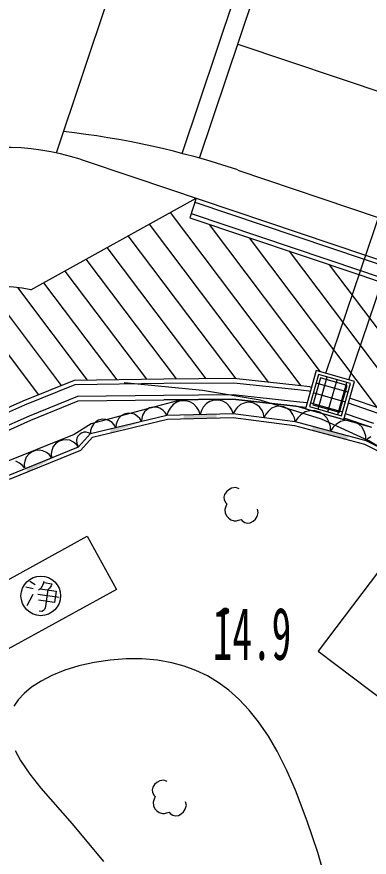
# Model space of a CAD drawing. Units: millimetres, scale not verified. Extents: x 39750 to 680000, y 20000 to 380250.
# Drawn here: x 335578 to 344428, y 231010 to 252134 of the extents above; entities that cross this region are included whole.
import ezdxf
from ezdxf.enums import TextEntityAlignment as Align

# ---------------------------------------------------------------- set-up
doc = ezdxf.new("R2010")
doc.units = ezdxf.units.MM
doc.header["$LTSCALE"] = 1000
doc.layers.add('M-BGD', color=7, linetype='Continuous', lineweight=25)
doc.styles.add('ＭＳ ゴシック', font='')
doc.styles.get('ＭＳ ゴシック').set_extended_font_data('MS Gothic')

msp = doc.modelspace()

# ---------------------------------------------------------------- hatches: boundary and pattern name
at = {"layer": 'M-BGD'}
for points in [[(339769, 242131), (340597, 242149), (340600, 242049), (339771, 242031)], [(337916, 241776), (338868, 242005), (337940, 241679)], [(343015, 241843), (343900, 241603), (343874, 241506), (342989, 241746)], [(335804, 240787), (336691, 241147), (335842, 240694)]]:
    msp.add_hatch(color=256, dxfattribs=at).paths.add_polyline_path(points)

# ---------------------------------------------------------------- linework, layer by layer
for p, q in [((343337, 243176), (350299, 263777)), ((343915, 243011), (350868, 263585)), ((336571, 248712), (340082, 259170)), ((339729, 248700), (341656, 254431)), ((340164, 248582), (342082, 254288)), ((341127, 251445), (345617, 249936)), ((337170, 248555), (338513, 248104)), ((341129, 248280), (344657, 247093)), ((338513, 248104), (344337, 246146)), ((338513, 248104), (344337, 246146)), ((335933, 245268), (340085, 247575)), ((340085, 247575), (339920, 247082)), ((340050, 247471), (344302, 246042)), ((342723, 242855), (339437, 247215)), ((339955, 247187), (344206, 245757)), ((339920, 247082), (344171, 245653)), ((339920, 247082), (344171, 245653)), ((341904, 242944), (338908, 246921)), ((343205, 243212), (340414, 246916)), ((341086, 243033), (338378, 246627)), ((344637, 242309), (341420, 246578)), ((340334, 243034), (337849, 246332)), ((345877, 241661), (342426, 246240)), ((344337, 246146), (350003, 244225)), ((344337, 246146), (350003, 244225)), ((339586, 243030), (337319, 246038)), ((347583, 240393), (343432, 245901)), ((344302, 246042), (349967, 244121)), ((338841, 243022), (336790, 245744)), ((344206, 245757), (349871, 243837)), ((338098, 243011), (336260, 245450)), ((344171, 245653), (349836, 243732)), ((344171, 245653), (349836, 243732)), ((336703, 242868), (334849, 245328)), ((337354, 243001), (335600, 245329)), ((336128, 242634), (334213, 245175)), ((343099, 243242), (342827, 242280)), ((343154, 243143), (342925, 242335)), ((344061, 242970), (343099, 243242)), ((343962, 242915), (343154, 243143)), ((337016, 242996), (335727, 242470)), ((339268, 243028), (337016, 242996)), ((339269, 242918), (337039, 242886)), ((340240, 242740), (338277, 242932)), ((341032, 243039), (339268, 243028)), ((341027, 242929), (339269, 242918)), ((342634, 242755), (341027, 242929)), ((342646, 242864), (341032, 243039)), ((343202, 243057), (343012, 242383)), ((343900, 242695), (343092, 242924)), ((343145, 242273), (343373, 243081)), ((343876, 242866), (343202, 243057)), ((343391, 242203), (343620, 243012)), ((343637, 242134), (343866, 242942)), ((343734, 242106), (343962, 242915)), ((343789, 242008), (344061, 242970)), ((337039, 242886), (335770, 242369)), ((341692, 242499), (340240, 242740)), ((342917, 242722), (342634, 242755)), ((342939, 242830), (342646, 242864)), ((342949, 242713), (342917, 242722)), ((342979, 242819), (342939, 242830)), ((343685, 242193), (343876, 242866)), ((337100, 242587), (335887, 242093)), ((339272, 242618), (337100, 242587)), ((337122, 242477), (339273, 242508)), ((339708, 242510), (337447, 241900)), ((341006, 242519), (339271, 242508)), ((341012, 242629), (339272, 242618)), ((339273, 242508), (341006, 242519)), ((340526, 242498), (340429, 242464)), ((340655, 242501), (340526, 242498)), ((340754, 242472), (340655, 242501)), ((341006, 242519), (342588, 242347)), ((342588, 242347), (341006, 242519)), ((342600, 242456), (341012, 242629)), ((343231, 242019), (341692, 242499)), ((343830, 242449), (343022, 242678)), ((343955, 242543), (343941, 242547)), ((344705, 242286), (343955, 242543)), ((335727, 242470), (334802, 242062)), ((335770, 242369), (334849, 241962)), ((335930, 241992), (337122, 242477)), ((338914, 242301), (338845, 242259)), ((339014, 242325), (338914, 242301)), ((339095, 242319), (339014, 242325)), ((339174, 242298), (339095, 242319)), ((339254, 242242), (339174, 242298)), ((339426, 242300), (339380, 242217)), ((339505, 242393), (339426, 242300)), ((339596, 242445), (339505, 242393)), ((339693, 242479), (339596, 242445)), ((339822, 242482), (339693, 242479)), ((339921, 242453), (339822, 242482)), ((340014, 242405), (339921, 242453)), ((340097, 242315), (340014, 242405)), ((340149, 242235), (340097, 242315)), ((340259, 242319), (340213, 242236)), ((340339, 242412), (340259, 242319)), ((340429, 242464), (340339, 242412)), ((340847, 242424), (340754, 242472)), ((340930, 242334), (340847, 242424)), ((340982, 242254), (340930, 242334)), ((341112, 242315), (341058, 242245)), ((341198, 242391), (341112, 242315)), ((341290, 242426), (341198, 242391)), ((341385, 242444), (341290, 242426)), ((341505, 242429), (341385, 242444)), ((341593, 242388), (341505, 242429)), ((341672, 242331), (341593, 242388)), ((341737, 242236), (341672, 242331)), ((341975, 242293), (341889, 242217)), ((342067, 242328), (341975, 242293)), ((342162, 242346), (342067, 242328)), ((342282, 242331), (342162, 242346)), ((342370, 242290), (342282, 242331)), ((342449, 242233), (342370, 242290)), ((342588, 242347), (342837, 242318)), ((344497, 241808), (342588, 242347)), ((342859, 242427), (342600, 242456)), ((342925, 242335), (343734, 242106)), ((342952, 242431), (343761, 242203)), ((343012, 242383), (343685, 242193)), ((344653, 242166), (343906, 242422)), ((335887, 242093), (334978, 241691)), ((337425, 241658), (339349, 242121)), ((338203, 242105), (338142, 242049)), ((338273, 242147), (338203, 242105)), ((338372, 242171), (338273, 242147)), ((338453, 242165), (338372, 242171)), ((338533, 242143), (338453, 242165)), ((338613, 242088), (338533, 242143)), ((338666, 242035), (338613, 242088)), ((338738, 242118), (338716, 242047)), ((338783, 242204), (338738, 242118)), ((338845, 242259), (338783, 242204)), ((339307, 242189), (339254, 242242)), ((339349, 242121), (339307, 242189)), ((339380, 242217), (339349, 242121)), ((339349, 242121), (341015, 242159)), ((340182, 242140), (340149, 242235)), ((340213, 242236), (340182, 242140)), ((341015, 242159), (340982, 242254)), ((341058, 242245), (341015, 242159)), ((341015, 242159), (342569, 241963)), ((341774, 242154), (341737, 242236)), ((341792, 242061), (341774, 242154)), ((341835, 242147), (341792, 242061)), ((341889, 242217), (341835, 242147)), ((342514, 242138), (342449, 242233)), ((342551, 242056), (342514, 242138)), ((342707, 242129), (342633, 242056)), ((342820, 242203), (342707, 242129)), ((342933, 242230), (342820, 242203)), ((342827, 242280), (343789, 242008)), ((343046, 242235), (342933, 242230)), ((343184, 242198), (343046, 242235)), ((343279, 242136), (343184, 242198)), ((343363, 242056), (343279, 242136)), ((344541, 241909), (343830, 242152)), ((335025, 241592), (335930, 241992)), ((337447, 241900), (337015, 241635)), ((337500, 241895), (337455, 241810)), ((337479, 241568), (339362, 242021)), ((337562, 241951), (337500, 241895)), ((337631, 241993), (337562, 241951)), ((337731, 242017), (337631, 241993)), ((337812, 242011), (337731, 242017)), ((337892, 241989), (337812, 242011)), ((337971, 241934), (337892, 241989)), ((338025, 241880), (337971, 241934)), ((338066, 241813), (338025, 241880)), ((338074, 241892), (338066, 241813)), ((338096, 241964), (338074, 241892)), ((338142, 242049), (338096, 241964)), ((338708, 241967), (338666, 242035)), ((338716, 242047), (338708, 241967)), ((339362, 242021), (341010, 242059)), ((341010, 242059), (342550, 241865)), ((342550, 241865), (344311, 241388)), ((342569, 241963), (342551, 242056)), ((342633, 242056), (342569, 241963)), ((342569, 241963), (344347, 241482)), ((344416, 241477), (343231, 242019)), ((343423, 241935), (343363, 242056)), ((343453, 241834), (343423, 241935)), ((343596, 241888), (343522, 241815)), ((343709, 241962), (343596, 241888)), ((343822, 241989), (343709, 241962)), ((344497, 241808), (343800, 242046)), ((343935, 241994), (343822, 241989)), ((344073, 241957), (343935, 241994)), ((344168, 241895), (344073, 241957)), ((344252, 241815), (344168, 241895)), ((337124, 241323), (337425, 241658)), ((337205, 241671), (337157, 241643)), ((337258, 241690), (337205, 241671)), ((337324, 241690), (337258, 241690)), ((337375, 241680), (337324, 241690)), ((337425, 241658), (337375, 241680)), ((337433, 241738), (337425, 241658)), ((337455, 241810), (337433, 241738)), ((343458, 241722), (343453, 241834)), ((343522, 241815), (343458, 241722)), ((344312, 241694), (344252, 241815)), ((344342, 241593), (344312, 241694)), ((337015, 241635), (335094, 240861)), ((336623, 241456), (336553, 241399)), ((336728, 241496), (336623, 241456)), ((336817, 241502), (336728, 241496)), ((336907, 241490), (336817, 241502)), ((337002, 241441), (336907, 241490)), ((337068, 241391), (337002, 241441)), ((337087, 241540), (337074, 241485)), ((337074, 241485), (337082, 241419)), ((337110, 241591), (337087, 241540)), ((337157, 241643), (337110, 241591)), ((337183, 241239), (337479, 241568)), ((344347, 241482), (344342, 241593)), ((344404, 241536), (344347, 241482)), ((344347, 241482), (345505, 240890)), ((344466, 241576), (344404, 241536)), ((345627, 240738), (344416, 241477)), ((335361, 240607), (337124, 241323)), ((335397, 240514), (337183, 241239)), ((336051, 241234), (335946, 241193)), ((336140, 241239), (336051, 241234)), ((336230, 241228), (336140, 241239)), ((336325, 241179), (336230, 241228)), ((336457, 241230), (336444, 241149)), ((336494, 241330), (336457, 241230)), ((336553, 241399), (336494, 241330)), ((337124, 241323), (337068, 241391)), ((337082, 241419), (337097, 241371)), ((337097, 241371), (337124, 241323)), ((344311, 241388), (345451, 240805)), ((335817, 241068), (335780, 240968)), ((335876, 241137), (335817, 241068)), ((335946, 241193), (335876, 241137)), ((336391, 241128), (336325, 241179)), ((336447, 241060), (336391, 241128)), ((336444, 241149), (336447, 241060)), ((335648, 240917), (335553, 240965)), ((335714, 240866), (335648, 240917)), ((335770, 240798), (335714, 240866)), ((335780, 240968), (335767, 240887)), ((335767, 240887), (335770, 240798)), ((340843, 240196), (340796, 240130)), ((340901, 240248), (340843, 240196)), ((340970, 240287), (340901, 240248)), ((341077, 240303), (340970, 240287)), ((341159, 240272), (341077, 240303)), ((340796, 240130), (340780, 240061)), ((340780, 240061), (340789, 239992)), ((340789, 239992), (340829, 239921)), ((340831, 239829), (340806, 239752)), ((340806, 239752), (340813, 239654)), ((340829, 239921), (340854, 239893)), ((340854, 239893), (340831, 239829)), ((341641, 239676), (341619, 239761)), ((340813, 239654), (340852, 239585)), ((340852, 239585), (340902, 239529)), ((341570, 239505), (341614, 239572)), ((341614, 239572), (341641, 239676)), ((340902, 239529), (340957, 239494)), ((340957, 239494), (341039, 239464)), ((341039, 239464), (341094, 239463)), ((341094, 239463), (341144, 239481)), ((341144, 239481), (341210, 239497)), ((341210, 239497), (341237, 239467)), ((341237, 239467), (341302, 239422)), ((341302, 239422), (341370, 239406)), ((341370, 239406), (341440, 239414)), ((341440, 239414), (341513, 239453)), ((341513, 239453), (341570, 239505)), ((334280, 237394), (337343, 239081)), ((337343, 239081), (338083, 237738)), ((344899, 238498), (343145, 236188)), ((335905, 237946), (336042, 237866)), ((336196, 237789), (336236, 237861)), ((336236, 237861), (336269, 237952)), ((336264, 237913), (336459, 237885)), ((336459, 237885), (336439, 237828)), ((338083, 237738), (335018, 236054)), ((335807, 237808), (335990, 237762)), ((336121, 237723), (336196, 237789)), ((336166, 237757), (336565, 237701)), ((336359, 237730), (336302, 237324)), ((336400, 237772), (336359, 237730)), ((336439, 237828), (336400, 237772)), ((336565, 237701), (336524, 237412)), ((335840, 237339), (335991, 237625)), ((336107, 237624), (336642, 237549)), ((336524, 237412), (336125, 237468)), ((336246, 237213), (336205, 237189)), ((336270, 237238), (336246, 237213)), ((336291, 237278), (336270, 237238)), ((336302, 237324), (336291, 237278)), ((336205, 237189), (336143, 237198)), ((343145, 236188), (347617, 232803)), ((337923, 235966), (337523, 235907)), ((338322, 235995), (337923, 235966)), ((338718, 235994), (338322, 235995)), ((339109, 235959), (338718, 235994)), ((339469, 235899), (339109, 235959)), ((337136, 235819), (336784, 235710)), ((337523, 235907), (337136, 235819)), ((339784, 235815), (339469, 235899)), ((340077, 235707), (339784, 235815)), ((336457, 235577), (336187, 235438)), ((336784, 235710), (336457, 235577)), ((340366, 235567), (340077, 235707)), ((340633, 235405), (340366, 235567)), ((336187, 235438), (335947, 235281)), ((340904, 235205), (340633, 235405)), ((335766, 235129), (335613, 234962)), ((335947, 235281), (335766, 235129)), ((341156, 234980), (340904, 235205)), ((335613, 234962), (335507, 234805)), ((341411, 234709), (341156, 234980)), ((341648, 234415), (341411, 234709)), ((341895, 234054), (341648, 234415)), ((342119, 233673), (341895, 234054)), ((335537, 233689), (335673, 233442)), ((342362, 233193), (342119, 233673)), ((335673, 233442), (335903, 233100)), ((335903, 233100), (336179, 232748)), ((342580, 232696), (342362, 233193)), ((339039, 232840), (338991, 232773)), ((339096, 232892), (339039, 232840)), ((339166, 232931), (339096, 232892)), ((339273, 232946), (339166, 232931)), ((339354, 232915), (339273, 232946)), ((336179, 232748), (336970, 231847)), ((338991, 232773), (338975, 232705)), ((338975, 232705), (338984, 232636)), ((338984, 232636), (339024, 232564)), ((342874, 231915), (342580, 232696)), ((339027, 232472), (339001, 232396)), ((339001, 232396), (339009, 232298)), ((339024, 232564), (339049, 232537)), ((339049, 232537), (339027, 232472)), ((339836, 232320), (339814, 232404)), ((339009, 232298), (339047, 232229)), ((339047, 232229), (339098, 232173)), ((339098, 232173), (339152, 232138)), ((339708, 232097), (339766, 232149)), ((339766, 232149), (339810, 232215)), ((339810, 232215), (339836, 232320)), ((339152, 232138), (339234, 232107)), ((339234, 232107), (339289, 232106)), ((339289, 232106), (339339, 232125)), ((339339, 232125), (339406, 232141)), ((339406, 232141), (339433, 232111)), ((339433, 232111), (339497, 232065)), ((339497, 232065), (339566, 232049)), ((339566, 232049), (339635, 232058)), ((339635, 232058), (339708, 232097)), ((336970, 231847), (337758, 230904)), ((343137, 231128), (342874, 231915)), ((343238, 230778), (343137, 231128))]:
    msp.add_line(p, q, dxfattribs=at)
for centre, radius in [((336181, 237579), 498), ((340819, 237198), 75), ((340819, 237198), 65.6), ((340819, 237198), 56.3), ((340819, 237198), 46.9), ((340819, 237198), 37.5), ((340819, 237198), 28.2), ((340819, 237197), 18.8), ((340819, 237198), 9.4)]:
    msp.add_circle(centre, radius, dxfattribs=at)
for centre, radius, start, end in [((334446, 228375), 21000, 71.4427, 83.6989), ((335227, 242352), 6500, 72.6066, 142.6197), ((335227, 242352), 3000, 76.3938, 142.6197)]:
    msp.add_arc(centre, radius, start, end, dxfattribs=at)

# ---------------------------------------------------------------- texts
at = {"layer": 'M-BGD', "style": 'ＭＳ ゴシック', "width": 0.55}
msp.add_text('14.9', height=1320, dxfattribs=at).set_placement((340497, 235574), align=Align.BOTTOM_LEFT)

doc.saveas('drawing.dxf')
